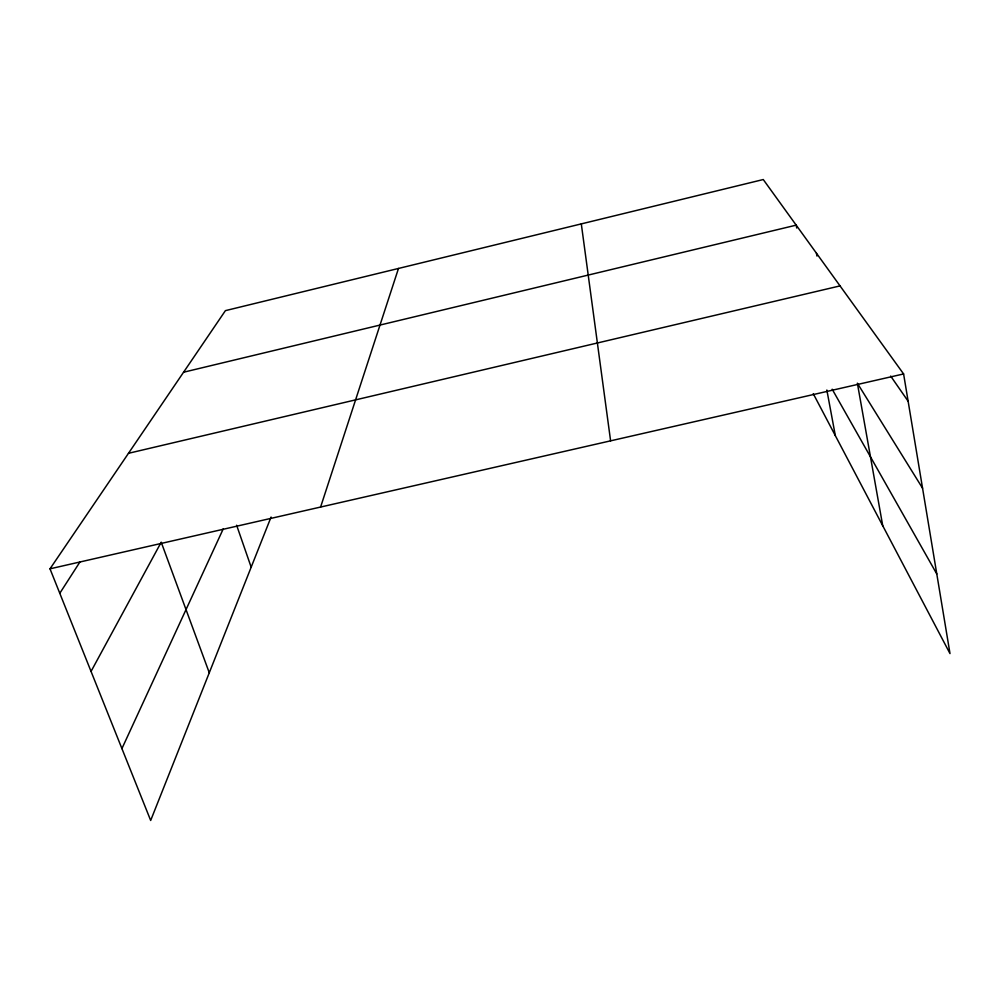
<?xml version="1.0" encoding="UTF-8"?>
<svg xmlns="http://www.w3.org/2000/svg" width="1000" height="1000" viewBox="0 0 1000 1000"><rect width="100%" height="100%" fill="white"/><g stroke="black" fill="none" stroke-linecap="round" stroke-linejoin="round"><path stroke-width="1.5" d="M320.6 507.05L398.488 268.45M271.075 517.038L150.675 820.462L50 568.825L225.413 310.637L763.263 179.537L903.6 373.95L950 653.587L813.238 393.65M121.925 748.587L223.287 528.787M91.05 671.413L161.213 542.2L209.275 672.763M59.787 593.288L79.875 562.062M183.562 372.225L796.188 225.15L796.725 228.025M128.488 453.3L840.037 285.9M50 568.825L903.6 373.95M890.675 376.075L908.125 401.225M922.562 488.225L857.362 383.2L882.725 525.712M832.175 389.212L936.787 573.95M236.625 525.237L251.175 567.188M826.85 390.025L835.337 435.65M816.438 253.2L816.963 256.062M581.3 223.888L610.6 440.838"/></g></svg>
